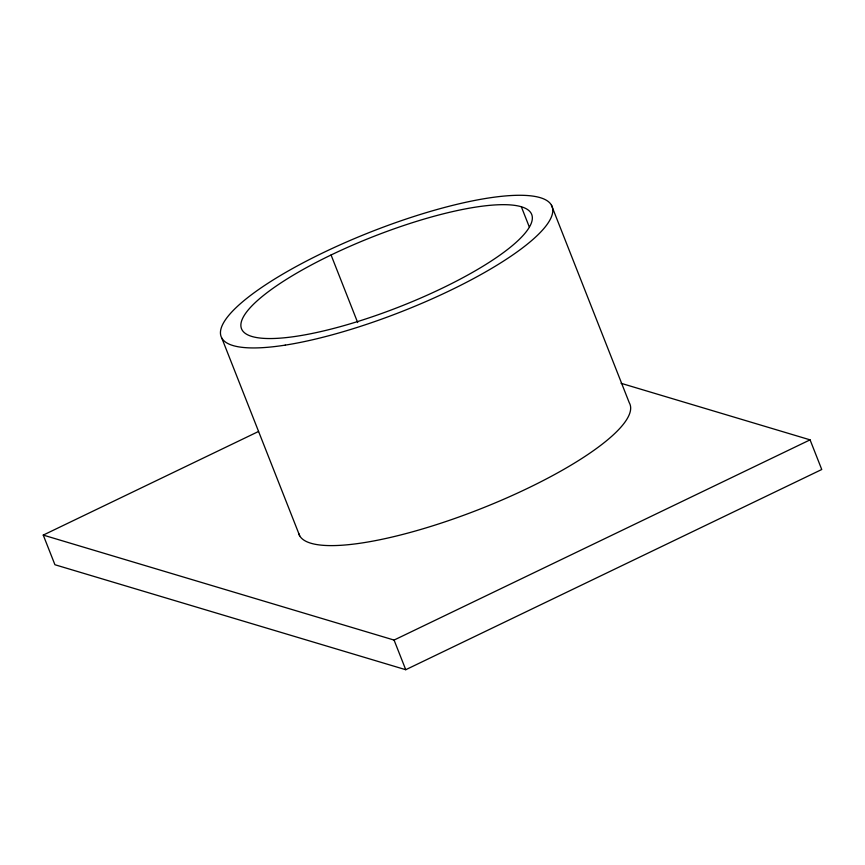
<?xml version="1.0" encoding="UTF-8"?>
<svg xmlns="http://www.w3.org/2000/svg" width="865" height="865" viewBox="0 0 865 865"><rect width="100%" height="100%" fill="white"/><g stroke="black" fill="none" stroke-linecap="round" stroke-linejoin="round"><path stroke-width="1.3" d="M621.07 383.303L810.073 439.853L821.75 469.5L405.75 669.715L54.928 564.737L43.25 535.089L258.548 431.473M43.25 535.089L394.072 640.068L810.073 439.853M551.416 205.092L629.277 402.755A177.812 42.72 -21.5 0 1 481.124 508.631A177.812 42.72 -21.5 0 1 298.717 533.51M521.346 206.767L529.229 226.792M331.068 254.991A155.927 37.455 -21.5 0 0 297.711 336.074A155.927 37.455 -21.5 0 0 531.067 223.765A155.927 37.455 -21.5 0 0 331.068 254.991L357.678 322.548M394.072 640.068L405.75 669.715M221.818 338.129L299.679 535.792M285.234 345.124A177.812 42.72 -21.5 0 0 551.34 217.05A177.812 42.72 -21.5 0 0 323.272 252.656A177.812 42.72 -21.5 0 0 285.234 345.124"/></g></svg>
